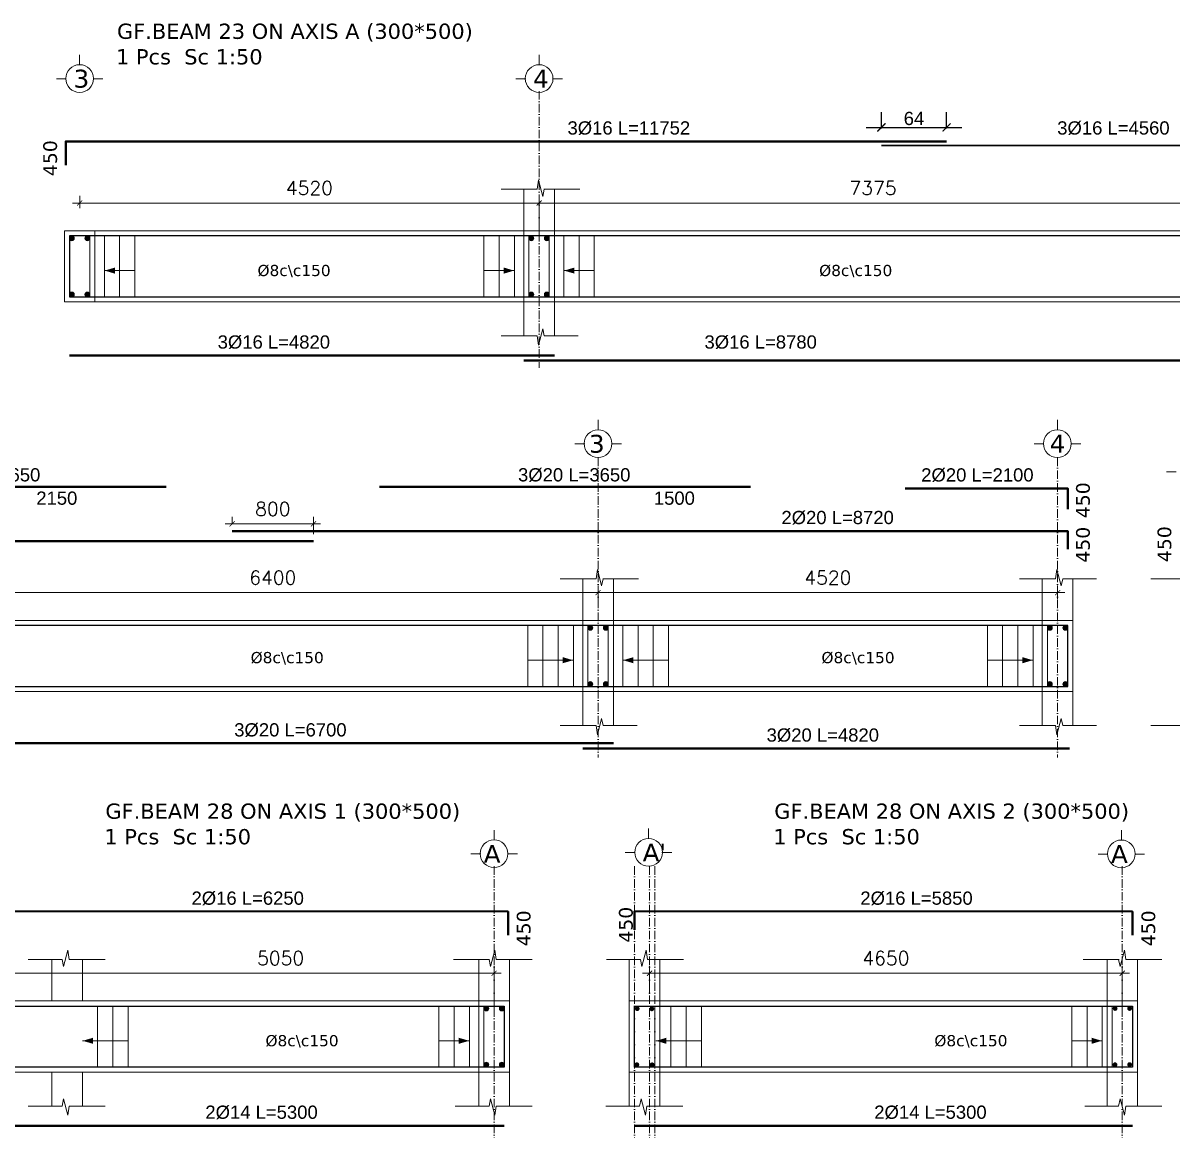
# Model space of a CAD drawing. Header units: inches. Extents: x -26151 to 62940, y -10194 to 246332.
# Drawn here: x 1785 to 2917, y 109910 to 111007 of the extents above; entities that cross this region are included whole.
import ezdxf

# ---------------------------------------------------------------- set-up
doc = ezdxf.new("R2010")
doc.units = ezdxf.units.IN
doc.header["$LTSCALE"] = 0.7
doc.header["$MEASUREMENT"] = 0
doc.linetypes.add('ACAD_ISO10W100', pattern=[18, 12, -3, 0, -3])
doc.layers.get('0').update_dxf_attribs({"lineweight": 13})
doc.layers.get('Defpoints').update_dxf_attribs({"lineweight": 5})
for name, color, linetype, lineweight in [('axis', 254, 'ACAD_ISO10W100', 9), ('BEAM FRAME', 5, 'Continuous', 18), ('COLUMN', 4, 'Continuous', 20), ('elevline', 30, 'Continuous', 20), ('FRAME 070', 5, 'Continuous', 60), ('hach', 9, 'Continuous', 9), ('hatch', 9, 'Continuous', 9), ('renforcment', 141, 'Continuous', 40), ('tex', 3, 'Continuous', 25), ('TEXT', 3, 'Continuous', 25), ('top rein. extension', 50, 'Continuous', 20), ('top renforcment', 7, 'Continuous', 40)]:
    doc.layers.add(name, color=color, linetype=linetype, lineweight=lineweight)
doc.styles.add('100', font='romans.shx', dxfattribs={"height": 13.5})
doc.styles.add('romanc', font='verdana.ttf', dxfattribs={"height": 250})
doc.styles.get("Standard").update_dxf_attribs({"font": 'arial.ttf', "height": 13})
doc.dimstyles.new('100', dxfattribs={"dimtxt": 13.5, "dimasz": 5, "dimexe": 7, "dimexo": 7, "dimgap": 8, "dimtad": 1, "dimdec": 0, "dimlfac": 10, "dimzin": 4, "dimdsep": 46, "dimtxsty": '100', "dimblk": 'ARCHTICK', "dimcen": 0.09, "dimdle": 7, "dimclrd": 1, "dimclre": 8, "dimclrt": 2, "dimadec": 0, "dimazin": 1, "dimtfac": 1, "dimtdec": 0, "dimtix": 1, "dimtofl": 0, "dimtmove": 0, "dimatfit": 3, "dimldrblk": 'ARCHTICK', "dimfxl": 0, "dimtolj": 1, "dimtzin": 0, "dimlwd": -1, "dimlwe": -1, "dimarcsym": 0})
doc.dimstyles.get("Standard").update_dxf_attribs({"dimtxt": 13, "dimasz": 5, "dimexe": 0.18, "dimexo": 0.0625, "dimgap": 6, "dimtad": 1, "dimdec": 0, "dimlfac": 10, "dimzin": 0, "dimdsep": 46, "dimtxsty": 'Standard', "dimblk": 'ARCHTICK', "dimcen": 0.09, "dimse1": 1, "dimse2": 1, "dimclrd": 1, "dimclre": 7, "dimclrt": 3, "dimadec": 0, "dimazin": 0, "dimtfac": 1, "dimtdec": 0, "dimtix": 1, "dimtofl": 0, "dimtmove": 0, "dimatfit": 3, "dimldrblk": 'ARCHTICK', "dimfxl": 0, "dimtolj": 1, "dimtzin": 0, "dimarcsym": 0})
doc.dimstyles.new('STANDARD$0', dxfattribs={"dimscale": 0, "dimtxt": 50, "dimasz": 8, "dimexe": 15, "dimexo": 0.0625, "dimgap": 2, "dimtad": 1, "dimdec": 0, "dimzin": 0, "dimdsep": 46, "dimtxsty": 'Standard', "dimblk1": 'ARCHTICK', "dimblk2": 'ARCHTICK', "dimsah": 1, "dimcen": 0.09, "dimdle": 15, "dimclrd": 3, "dimclre": 3, "dimclrt": 3, "dimazin": 0, "dimtfac": 1, "dimtdec": 0, "dimtofl": 0, "dimtmove": 1, "dimatfit": 3, "dimldrblk": 'ARCHTICK', "dimfxl": 0, "dimtolj": 1, "dimtzin": 0, "dimarcsym": 0})

# ---------------------------------------------------------------- blocks, each defined once
blk = doc.blocks.new('_ArchTick')
at = {"color": 0, "linetype": 'ByBlock', "lineweight": 0, "const_width": 0.15}
blk.add_lwpolyline([(-0.5, -0.5), (0.5, 0.5)], dxfattribs=at)
blk = doc.blocks.new('*D1894')
at = {"color": 1, "transparency": 16777216}
blk.add_line((2286, 110829.7), (3037.5, 110829.7), dxfattribs=at)
at = {"color": 8, "transparency": 16777216}
for p, q in [((2293, 110793.1), (2293, 110836.7)), ((3030.5, 110810.8), (3030.5, 110836.7))]:
    blk.add_line(p, q, dxfattribs=at)
at = {"layer": 'Defpoints', "color": 0, "transparency": 16777216}
for p in [(3030.5, 110829.7), (3030.5, 110803.8), (2293, 110786.1)]:
    blk.add_point(p, dxfattribs=at)
at = {"color": 1, "transparency": 16777216, "xscale": 5, "yscale": 5, "zscale": 5, "rotation": 180}
blk.add_blockref('_ArchTick', (2293, 110829.7), dxfattribs=at)
at = {"color": 1, "transparency": 16777216, "xscale": 5, "yscale": 5, "zscale": 5}
blk.add_blockref('_ArchTick', (3030.5, 110829.7), dxfattribs=at)
at = {"color": 2, "transparency": 16777216, "insert": (2621.4, 110844.5), "char_height": 13.5, "attachment_point": 5, "style": '100'}
blk.add_mtext('\\A1;7375', dxfattribs=at)
blk = doc.blocks.new('*D1895')
at = {"layer": 'Defpoints', "color": 0, "transparency": 16777216}
for p in [(1831, 110679.8, -13652.7), (2906.2, 110679.8, -37318.8), (2906.2, 110679.8)]:
    blk.add_point(p, dxfattribs=at)
at = {"layer": 'TEXT', "color": 3, "transparency": 16777216, "insert": (2510.9, 110692.8), "char_height": 13, "attachment_point": 5}
blk.add_mtext('\\A1;3%%C16 L=8780', dxfattribs=at)
blk = doc.blocks.new('*D1896')
at = {"layer": 'Defpoints', "color": 0, "transparency": 16777216}
for p in [(1613, 110890.3, 264.3), (1613, 110890.3), (2788.2, 110890.3, -440.4)]:
    blk.add_point(p, dxfattribs=at)
at = {"layer": 'TEXT', "color": 3, "transparency": 16777216, "insert": (2381.2, 110903.3), "char_height": 13, "attachment_point": 5}
blk.add_mtext('\\A1;3%%C16 L=11752', dxfattribs=at)
blk = doc.blocks.new('*D1897')
at = {"color": 1, "transparency": 16777216}
blk.add_line((2300, 110829.7), (1834, 110829.7), dxfattribs=at)
at = {"color": 8, "transparency": 16777216}
for p, q in [((1841, 110824.6), (1841, 110836.7)), ((2293, 110793.1), (2293, 110836.7))]:
    blk.add_line(p, q, dxfattribs=at)
at = {"layer": 'Defpoints', "color": 0, "transparency": 16777216}
for p in [(1841, 110829.7), (1841, 110817.6), (2293, 110786.1)]:
    blk.add_point(p, dxfattribs=at)
at = {"color": 1, "transparency": 16777216, "xscale": 5, "yscale": 5, "zscale": 5, "rotation": 180}
blk.add_blockref('_ArchTick', (1841, 110829.7), dxfattribs=at)
at = {"color": 1, "transparency": 16777216, "xscale": 5, "yscale": 5, "zscale": 5}
blk.add_blockref('_ArchTick', (2293, 110829.7), dxfattribs=at)
at = {"color": 2, "transparency": 16777216, "insert": (2067, 110844.5), "char_height": 13.5, "attachment_point": 5, "style": '100'}
blk.add_mtext('\\A1;4520', dxfattribs=at)
blk = doc.blocks.new('*D1898')
at = {"layer": 'Defpoints', "color": 0, "transparency": 16777216}
for p in [(1009, 110497.2, -218.4), (1009, 110497.2), (2058.9, 110497.2, -167.8)]:
    blk.add_point(p, dxfattribs=at)
at = {"layer": 'TEXT', "color": 3, "transparency": 16777216, "insert": (1477.2, 110510.2), "char_height": 13, "attachment_point": 5}
blk.add_mtext('\\A1;2%%C20 L=10600', dxfattribs=at)
blk = doc.blocks.new('*D1899')
at = {"color": 1, "transparency": 16777216}
blk.add_line((2344, 110446.6), (2810, 110446.6), dxfattribs=at)
at = {"color": 8, "transparency": 16777216}
for p, q in [((2351, 110440), (2351, 110453.6)), ((2803, 110440.6), (2803, 110453.6))]:
    blk.add_line(p, q, dxfattribs=at)
at = {"layer": 'Defpoints', "color": 0, "transparency": 16777216}
for p in [(2803, 110446.6), (2803, 110433.6), (2351, 110433)]:
    blk.add_point(p, dxfattribs=at)
at = {"color": 1, "transparency": 16777216, "xscale": 5, "yscale": 5, "zscale": 5, "rotation": 180}
blk.add_blockref('_ArchTick', (2351, 110446.6), dxfattribs=at)
at = {"color": 1, "transparency": 16777216, "xscale": 5, "yscale": 5, "zscale": 5}
blk.add_blockref('_ArchTick', (2803, 110446.6), dxfattribs=at)
at = {"color": 2, "transparency": 16777216, "insert": (2577, 110461.3), "char_height": 13.5, "attachment_point": 5, "style": '100'}
blk.add_mtext('\\A1;4520', dxfattribs=at)
blk = doc.blocks.new('*D1900')
at = {"layer": 'Defpoints', "color": 0, "transparency": 16777216}
for p in [(1977.9, 110507.2, -157.8), (1977.9, 110507.2), (2864, 110507.2, -218.5)]:
    blk.add_point(p, dxfattribs=at)
at = {"layer": 'TEXT', "color": 3, "transparency": 16777216, "insert": (2586.6, 110520.2), "char_height": 13, "attachment_point": 5}
blk.add_mtext('\\A1;2%%C20 L=8720', dxfattribs=at)
blk = doc.blocks.new('*D1937')
at = {"color": 1, "transparency": 16777216}
blk.add_line((2078, 110514.2), (1984, 110514.2), dxfattribs=at)
at = {"color": 8, "transparency": 16777216}
for p, q in [((1991, 110514.2), (1991, 110521.2)), ((2071, 110504.2), (2071, 110521.2))]:
    blk.add_line(p, q, dxfattribs=at)
at = {"layer": 'Defpoints', "color": 0, "transparency": 16777216}
for p in [(1991, 110514.2), (1991, 110507.2), (2071, 110497.2)]:
    blk.add_point(p, dxfattribs=at)
at = {"color": 1, "transparency": 16777216, "xscale": 5, "yscale": 5, "zscale": 5, "rotation": 180}
blk.add_blockref('_ArchTick', (1991, 110514.2), dxfattribs=at)
at = {"color": 1, "transparency": 16777216, "xscale": 5, "yscale": 5, "zscale": 5}
blk.add_blockref('_ArchTick', (2071, 110514.2), dxfattribs=at)
at = {"color": 2, "transparency": 16777216, "insert": (2031, 110528.9), "char_height": 13.5, "attachment_point": 5, "style": '100'}
blk.add_mtext('\\A1;800', dxfattribs=at)
blk = doc.blocks.new('*D1901')
at = {"color": 1, "transparency": 16777216}
blk.add_line((2358, 110446.6), (1704, 110446.6), dxfattribs=at)
at = {"color": 8, "transparency": 16777216}
for p, q in [((1711, 110437.7), (1711, 110453.6)), ((2351, 110440), (2351, 110453.6))]:
    blk.add_line(p, q, dxfattribs=at)
at = {"layer": 'Defpoints', "color": 0, "transparency": 16777216}
for p in [(1711, 110446.6), (1711, 110430.7), (2351, 110433)]:
    blk.add_point(p, dxfattribs=at)
at = {"color": 1, "transparency": 16777216, "xscale": 5, "yscale": 5, "zscale": 5, "rotation": 180}
blk.add_blockref('_ArchTick', (1711, 110446.6), dxfattribs=at)
at = {"color": 1, "transparency": 16777216, "xscale": 5, "yscale": 5, "zscale": 5}
blk.add_blockref('_ArchTick', (2351, 110446.6), dxfattribs=at)
at = {"color": 2, "transparency": 16777216, "insert": (2031, 110461.3), "char_height": 13.5, "attachment_point": 5, "style": '100'}
blk.add_mtext('\\A1;6400', dxfattribs=at)
blk = doc.blocks.new('*D1905')
at = {"layer": 'Defpoints', "color": 0, "transparency": 16777216}
for p in [(1701, 110298.4, -13652.7), (2361, 110298.4, -37100.9), (2361, 110298.4)]:
    blk.add_point(p, dxfattribs=at)
at = {"layer": 'TEXT', "color": 3, "transparency": 16777216, "insert": (2048.3, 110311.4), "char_height": 13, "attachment_point": 5}
blk.add_mtext('\\A1;3%%C20 L=6700', dxfattribs=at)
blk = doc.blocks.new('*D1907')
at = {"layer": 'Defpoints', "color": 0, "transparency": 16777216}
for p in [(2343, 110293.3, -13652.7), (2814.7, 110293.3, -37100.9), (2814.7, 110293.3)]:
    blk.add_point(p, dxfattribs=at)
at = {"layer": 'TEXT', "color": 3, "transparency": 16777216, "insert": (2572, 110306.3), "char_height": 13, "attachment_point": 5}
blk.add_mtext('\\A1;3%%C20 L=4820', dxfattribs=at)
blk = doc.blocks.new('*D1908')
at = {"layer": 'Defpoints', "color": 0, "transparency": 16777216}
for p in [(2653, 110549.1, -209.5), (2863, 110549.1, -218.4), (2863, 110549.1)]:
    blk.add_point(p, dxfattribs=at)
at = {"layer": 'TEXT', "color": 3, "transparency": 16777216, "insert": (2724.1, 110562.1), "char_height": 13, "attachment_point": 5}
blk.add_mtext('\\A1;2%%C20 L=2100', dxfattribs=at)
blk = doc.blocks.new('*D1909')
at = {"layer": 'Defpoints', "color": 0, "transparency": 16777216}
for p in [(1561, 110550.7, -203.1), (1561, 110549.2), (1926, 110550.7, -189.9)]:
    blk.add_point(p, dxfattribs=at)
at = {"layer": 'TEXT', "color": 3, "transparency": 16777216, "insert": (1747, 110562.2), "char_height": 13, "attachment_point": 5}
blk.add_mtext('\\A1;3%%C20 L=3650', dxfattribs=at)
blk = doc.blocks.new('*D1910')
at = {"layer": 'Defpoints', "color": 0, "transparency": 16777216}
for p in [(1711, 110549.2), (1926, 110549.2), (1926, 110526.8)]:
    blk.add_point(p, dxfattribs=at)
at = {"layer": 'TEXT', "color": 3, "transparency": 16777216, "insert": (1818.5, 110539.4), "char_height": 13, "attachment_point": 5}
blk.add_mtext('\\A1;2150', dxfattribs=at)
blk = doc.blocks.new('*D1911')
at = {"layer": 'Defpoints', "color": 0, "transparency": 16777216}
for p in [(2136, 110550.7, -203.1), (2136, 110549.2), (2501, 110550.7, -189.9)]:
    blk.add_point(p, dxfattribs=at)
at = {"layer": 'TEXT', "color": 3, "transparency": 16777216, "insert": (2327.5, 110562.2), "char_height": 13, "attachment_point": 5}
blk.add_mtext('\\A1;3%%C20 L=3650', dxfattribs=at)
blk = doc.blocks.new('*D1912')
at = {"layer": 'Defpoints', "color": 0, "transparency": 16777216}
for p in [(2351, 110549.2), (2501, 110549.2), (2501, 110526.8)]:
    blk.add_point(p, dxfattribs=at)
at = {"layer": 'TEXT', "color": 3, "transparency": 16777216, "insert": (2426, 110539.4), "char_height": 13, "attachment_point": 5}
blk.add_mtext('\\A1;1500', dxfattribs=at)
blk = doc.blocks.new('*D1919')
at = {"color": 1, "transparency": 16777216}
blk.add_line((2255.7, 110072.3), (1736.7, 110072.3), dxfattribs=at)
at = {"color": 8, "transparency": 16777216}
for p, q in [((1743.7, 110052), (1743.7, 110079.3)), ((2248.7, 110035.8), (2248.7, 110079.3))]:
    blk.add_line(p, q, dxfattribs=at)
at = {"layer": 'Defpoints', "color": 0, "transparency": 16777216}
for p in [(1743.7, 110072.3), (1743.7, 110045, 217.9), (2248.7, 110028.8)]:
    blk.add_point(p, dxfattribs=at)
at = {"color": 1, "transparency": 16777216, "xscale": 5, "yscale": 5, "zscale": 5, "rotation": 180}
blk.add_blockref('_ArchTick', (1743.7, 110072.3), dxfattribs=at)
at = {"color": 1, "transparency": 16777216, "xscale": 5, "yscale": 5, "zscale": 5}
blk.add_blockref('_ArchTick', (2248.7, 110072.3), dxfattribs=at)
at = {"color": 2, "transparency": 16777216, "insert": (2038.7, 110087.1), "char_height": 13.5, "attachment_point": 5, "style": '100'}
blk.add_mtext('\\A1;5050', dxfattribs=at)
blk = doc.blocks.new('*D1920')
at = {"layer": 'Defpoints', "color": 0, "transparency": 16777216}
for p in [(1820.7, 109922.4, -37318.8), (1820.7, 109922.4), (2255.7, 109922.4, -13870.6)]:
    blk.add_point(p, dxfattribs=at)
at = {"layer": 'TEXT', "color": 3, "transparency": 16777216, "insert": (2019.9, 109935.4), "char_height": 13, "attachment_point": 5}
blk.add_mtext('\\A1;2%%C14 L=5300', dxfattribs=at)
blk = doc.blocks.new('*D1921')
at = {"layer": 'Defpoints', "color": 0, "transparency": 16777216}
for p in [(1775.3, 110132.9, -440.4), (2305.3, 110132.9, 46.4), (2305.3, 110132.9)]:
    blk.add_point(p, dxfattribs=at)
at = {"layer": 'TEXT', "color": 3, "transparency": 16777216, "insert": (2006.3, 110145.9), "char_height": 13, "attachment_point": 5}
blk.add_mtext('\\A1;2%%C16 L=6250', dxfattribs=at)
blk = doc.blocks.new('*D1925')
at = {"layer": 'Defpoints', "color": 0, "transparency": 16777216}
for p in [(2693.7, 110904.1), (2629.7, 110869.3), (2693.7, 110873.4)]:
    blk.add_point(p, dxfattribs=at)
at = {"layer": 'hach', "color": 3, "lineweight": -2, "transparency": 16777216}
for p, q in [((2629.7, 110902.9), (2629.7, 110919.1)), ((2693.7, 110902.9), (2693.7, 110919.1)), ((2614.7, 110904.1), (2708.7, 110904.1))]:
    blk.add_line(p, q, dxfattribs=at)
at = {"layer": 'hach', "color": 3, "lineweight": -2, "transparency": 16777216, "xscale": 8, "yscale": 8, "zscale": 8, "rotation": 180}
blk.add_blockref('_ArchTick', (2629.7, 110904.1), dxfattribs=at)
at = {"layer": 'hach', "color": 3, "lineweight": -2, "transparency": 16777216, "xscale": 8, "yscale": 8, "zscale": 8}
blk.add_blockref('_ArchTick', (2693.7, 110904.1), dxfattribs=at)
at = {"layer": 'hach', "color": 3, "transparency": 16777216, "insert": (2661.7, 110912.8), "char_height": 13, "attachment_point": 5}
blk.add_mtext('\\A1;64', dxfattribs=at)
blk = doc.blocks.new('*D1926')
at = {"layer": 'Defpoints', "color": 0, "transparency": 16777216}
for p in [(2089.7, 110890.3, 264.3), (2089.7, 110890.3), (3264.9, 110890.3, -440.4)]:
    blk.add_point(p, dxfattribs=at)
at = {"layer": 'TEXT', "color": 3, "transparency": 16777216, "insert": (2857.9, 110903.3), "char_height": 13, "attachment_point": 5}
blk.add_mtext('\\A1;3%%C16 L=4560', dxfattribs=at)
blk = doc.blocks.new('*D1927')
at = {"layer": 'Defpoints', "color": 0, "transparency": 16777216}
for p in [(1352.1, 110679.8, -13652.7), (2427.3, 110679.8, -37318.8), (2427.3, 110679.8)]:
    blk.add_point(p, dxfattribs=at)
at = {"layer": 'TEXT', "color": 3, "transparency": 16777216, "insert": (2032, 110692.8), "char_height": 13, "attachment_point": 5}
blk.add_mtext('\\A1;3%%C16 L=4820', dxfattribs=at)
blk = doc.blocks.new('*D1928')
at = {"color": 1, "transparency": 16777216}
blk.add_line((2873.6, 110072.3), (2394.6, 110072.3), dxfattribs=at)
at = {"color": 8, "transparency": 16777216}
for p, q in [((2401.6, 110052), (2401.6, 110079.3)), ((2866.6, 110032.9), (2866.6, 110079.3))]:
    blk.add_line(p, q, dxfattribs=at)
at = {"layer": 'Defpoints', "color": 0, "transparency": 16777216}
for p in [(2401.6, 110072.3), (2401.6, 110045, 217.9), (2866.6, 110025.9)]:
    blk.add_point(p, dxfattribs=at)
at = {"color": 1, "transparency": 16777216, "xscale": 5, "yscale": 5, "zscale": 5, "rotation": 180}
blk.add_blockref('_ArchTick', (2401.6, 110072.3), dxfattribs=at)
at = {"color": 1, "transparency": 16777216, "xscale": 5, "yscale": 5, "zscale": 5}
blk.add_blockref('_ArchTick', (2866.6, 110072.3), dxfattribs=at)
at = {"color": 2, "transparency": 16777216, "insert": (2634.1, 110087.1), "char_height": 13.5, "attachment_point": 5, "style": '100'}
blk.add_mtext('\\A1;4650', dxfattribs=at)
blk = doc.blocks.new('*D1929')
at = {"layer": 'Defpoints', "color": 0, "transparency": 16777216}
for p in [(2478.6, 109922.4, -37318.8), (2478.6, 109922.4), (2913.6, 109922.4, -13870.6)]:
    blk.add_point(p, dxfattribs=at)
at = {"layer": 'TEXT', "color": 3, "transparency": 16777216, "insert": (2677.9, 109935.4), "char_height": 13, "attachment_point": 5}
blk.add_mtext('\\A1;2%%C14 L=5300', dxfattribs=at)
blk = doc.blocks.new('*D1930')
at = {"layer": 'Defpoints', "color": 0, "transparency": 16777216}
for p in [(2433.2, 110132.9, -440.4), (2963.2, 110132.9, 46.4), (2963.2, 110132.9)]:
    blk.add_point(p, dxfattribs=at)
at = {"layer": 'TEXT', "color": 3, "transparency": 16777216, "insert": (2664.2, 110145.9), "char_height": 13, "attachment_point": 5}
blk.add_mtext('\\A1;2%%C16 L=5850', dxfattribs=at)

msp = doc.modelspace()

# ---------------------------------------------------------------- hatches: boundary and pattern name
at = {"layer": 'elevline'}
for points in [[(1835.72, 110795.03, 1), (1830.96, 110795.03, 1)], [(1846.2, 110795.03, -1), (1850.96, 110795.03, -1)], [(2287.72, 110795.03, 1), (2282.96, 110795.03, 1)], [(2298.2, 110795.03, -1), (2302.96, 110795.03, -1)], [(1835.72, 110739.79, -1), (1830.96, 110739.79, -1)], [(1846.2, 110739.79, 1), (1850.96, 110739.79, 1)], [(2287.72, 110739.79, -1), (2282.96, 110739.79, -1)], [(2298.2, 110739.79, 1), (2302.96, 110739.79, 1)], [(2345.72, 110411.9, 1), (2340.96, 110411.9, 1)], [(2356.2, 110411.9, -1), (2360.96, 110411.9, -1)], [(2797.72, 110411.9, 1), (2792.96, 110411.9, 1)], [(2808.2, 110411.9, -1), (2812.96, 110411.9, -1)], [(2345.72, 110356.66, -1), (2340.96, 110356.66, -1)], [(2356.2, 110356.66, 1), (2360.96, 110356.66, 1)], [(2797.72, 110356.66, -1), (2792.96, 110356.66, -1)], [(2808.2, 110356.66, 1), (2812.96, 110356.66, 1)], [(2243.42, 110037.64, 1), (2238.66, 110037.64, 1)], [(2253.91, 110037.64, -1), (2258.66, 110037.64, -1)], [(2387.11, 110037.48, -1), (2391.86, 110037.48, -1)], [(2401.47, 110037.29, -1), (2406.23, 110037.29, -1)], [(2857.21, 110037.64, -1), (2861.97, 110037.64, -1)], [(2871.49, 110037.64, -1), (2876.24, 110037.64, -1)], [(2243.42, 109982.4, -1), (2238.66, 109982.4, -1)], [(2253.91, 109982.4, 1), (2258.66, 109982.4, 1)], [(2386.71, 109982.31, -1), (2391.47, 109982.31, -1)], [(2401.73, 109982.24, -1), (2406.49, 109982.24, -1)], [(2857.05, 109982.32, -1), (2861.81, 109982.32, -1)], [(2871.49, 109982.48, -1), (2876.24, 109982.48, -1)]]:
    msp.add_hatch(color=256, dxfattribs=at).paths.add_polyline_path(points)

# ---------------------------------------------------------------- linework, layer by layer
at = {"layer": 'axis'}
for p, q in [((2292.96, 110939.84), (2292.96, 110667.67)), ((2350.96, 110579.47), (2350.96, 110284.54)), ((2802.96, 110579.47), (2802.96, 110284.54)), ((2248.66, 110177.54, -97.06), (2248.66, 109910.28, -97.06)), ((2386.62, 110177.54, -97.06), (2386.62, 109910.28, -97.06)), ((2401.62, 110177.54, -97.06), (2401.62, 109910.28, -97.06)), ((2406.62, 110177.54, -97.06), (2406.62, 109910.28, -97.06)), ((2866.62, 110177.54, -97.06), (2866.62, 109910.28, -97.06))]:
    msp.add_line(p, q, dxfattribs=at)
at = {"layer": 'BEAM FRAME'}
for points, elevation in [([(1825.96, 110732.41), (3044.96, 110732.41), (3044.96, 110802.41), (1825.96, 110802.41)], 217.91), ([(1053.96, 110349.28), (2817.96, 110349.28), (2817.96, 110419.28), (1053.96, 110419.28)], 217.91), ([(2263.66, 109975.02), (1723.66, 109975.02), (1723.66, 110045.02), (2263.66, 110045.02)], 120.85), ([(2881.62, 109975.02), (2381.62, 109975.02), (2381.62, 110045.02), (2881.62, 110045.02)], 120.85)]:
    msp.add_lwpolyline(points, close=True, dxfattribs=dict(at, elevation=elevation))
at = {"layer": 'COLUMN', "lineweight": 20}
for p, q in [((2277.96, 110843.33, 217.91), (2277.96, 110802.41, 217.91)), ((2307.96, 110843.33, 217.91), (2307.96, 110802.41, 217.91)), ((2277.96, 110698.98, 217.91), (2277.96, 110732.41, 217.91)), ((2307.96, 110698.98, 217.91), (2307.96, 110732.41, 217.91)), ((2335.96, 110460.2, 217.91), (2335.96, 110419.28, 217.91)), ((2365.96, 110460.2, 217.91), (2365.96, 110419.28, 217.91)), ((2787.96, 110460.2, 217.91), (2787.96, 110419.28, 217.91)), ((2817.96, 110460.2, 217.91), (2817.96, 110419.28, 217.91)), ((2335.96, 110315.85, 217.91), (2335.96, 110349.28, 217.91)), ((2365.96, 110315.85, 217.91), (2365.96, 110349.28, 217.91)), ((2787.96, 110315.85, 217.91), (2787.96, 110349.28, 217.91)), ((2817.96, 110315.85, 217.91), (2817.96, 110349.28, 217.91)), ((1813.66, 110085.95, 120.85), (1813.66, 110045.02, 120.85)), ((1843.66, 110085.95, 120.85), (1843.66, 110045.02, 120.85)), ((2233.66, 110085.95, 120.85), (2233.66, 110045.02, 120.85)), ((2263.66, 110085.95, 120.85), (2263.66, 110045.02, 120.85)), ((2381.62, 110085.95, 120.85), (2381.62, 110045.02, 120.85)), ((2411.62, 110085.95, 120.85), (2411.62, 110045.02, 120.85)), ((2851.62, 110085.95, -97.06), (2851.62, 110045.02, -97.06)), ((2881.62, 110085.95, -97.06), (2881.62, 110045.02, -97.06)), ((1813.66, 109941.59, 120.85), (1813.66, 109975.02, 120.85)), ((1843.66, 109941.59, 120.85), (1843.66, 109975.02, 120.85)), ((2233.66, 109941.59, 120.85), (2233.66, 109975.02, 120.85)), ((2263.66, 109941.59, 120.85), (2263.66, 109975.02, 120.85)), ((2381.62, 109941.59, 120.85), (2381.62, 109975.02, 120.85)), ((2411.62, 109941.59, 120.85), (2411.62, 109975.02, 120.85)), ((2851.62, 109941.59, -97.06), (2851.62, 109975.02, -97.06)), ((2881.62, 109941.59, -97.06), (2881.62, 109975.02, -97.06))]:
    msp.add_line(p, q, dxfattribs=at)
at = {"layer": 'elevline'}
for p, q in [((1865.27, 110737.41), (1865.27, 110797.41)), ((1880.23, 110737.41), (1880.23, 110797.41)), ((1895.23, 110737.41), (1895.23, 110797.41)), ((2238.69, 110737.41), (2238.69, 110797.41)), ((2253.69, 110737.41), (2253.69, 110797.41)), ((2268.65, 110737.41), (2268.65, 110797.41)), ((2317.27, 110737.41), (2317.27, 110797.41)), ((2332.23, 110737.41), (2332.23, 110797.41)), ((2347.23, 110737.41), (2347.23, 110797.41)), ((2281.69, 110354.28), (2281.69, 110414.28)), ((2296.69, 110354.28), (2296.69, 110414.28)), ((2311.69, 110354.28), (2311.69, 110414.28)), ((2326.65, 110354.28), (2326.65, 110414.28)), ((2375.27, 110354.28), (2375.27, 110414.28)), ((2390.23, 110354.28), (2390.23, 110414.28)), ((2405.23, 110354.28), (2405.23, 110414.28)), ((2420.23, 110354.28), (2420.23, 110414.28)), ((2733.89, 110354.28), (2733.89, 110414.28)), ((2748.89, 110354.28), (2748.89, 110414.28)), ((2763.89, 110354.28), (2763.89, 110414.28)), ((2778.85, 110354.28), (2778.85, 110414.28)), ((2792.92, 110354.28), (2792.92, 110414.28)), ((1858.66, 109980.02, -97.06), (1858.66, 110040.02, -97.06)), ((1873.66, 109980.02, -97.06), (1873.66, 110040.02, -97.06)), ((1888.66, 109980.02, -97.06), (1888.66, 110040.02, -97.06)), ((2194.39, 109980.02, -97.06), (2194.39, 110040.02, -97.06)), ((2209.39, 109980.02, -97.06), (2209.39, 110040.02, -97.06)), ((2224.35, 109980.02, -97.06), (2224.35, 110040.02, -97.06)), ((2422.68, 109980.02, -97.06), (2422.68, 110040.02, -97.06)), ((2437.68, 109980.02, -97.06), (2437.68, 110040.02, -97.06)), ((2452.68, 109980.02, -97.06), (2452.68, 110040.02, -97.06)), ((2816.91, 109980.02, -97.06), (2816.91, 110040.02, -97.06)), ((2831.91, 109980.02, -97.06), (2831.91, 110040.02, -97.06)), ((2846.87, 109980.02, -97.06), (2846.87, 110040.02, -97.06))]:
    msp.add_line(p, q, dxfattribs=at)
for centre in [(1833.34, 110795.03), (1848.58, 110795.03), (2285.34, 110795.03), (2300.58, 110795.03), (1833.34, 110739.79), (1848.58, 110739.79), (2285.34, 110739.79), (2300.58, 110739.79), (2343.34, 110411.9), (2358.58, 110411.9), (2795.34, 110411.9), (2810.58, 110411.9), (2343.34, 110356.66), (2358.58, 110356.66), (2795.34, 110356.66), (2810.58, 110356.66), (2241.04, 110037.64, -97.06), (2256.28, 110037.64, -97.06), (2241.04, 109982.4, -97.06), (2256.28, 109982.4, -97.06)]:
    msp.add_circle(centre, 2.38, dxfattribs=at)
at = {"layer": 'FRAME 070', "lineweight": 20}
for p, q in [((2290.93, 110843.33, 217.91), (2292.28, 110852.34, 217.91)), ((2292.28, 110852.34, 217.91), (2296.46, 110836.26, 217.91)), ((2255.57, 110843.33, 217.91), (2290.93, 110843.33, 217.91)), ((2296.46, 110836.26, 217.91), (2297.97, 110843.33, 217.91)), ((2297.49, 110843.33, 217.91), (2332.85, 110843.33, 217.91)), ((2292.28, 110689.98, 217.91), (2296.46, 110706.06, 217.91)), ((2296.46, 110706.06, 217.91), (2297.97, 110698.98, 217.91)), ((2255.57, 110698.98, 217.91), (2290.93, 110698.98, 217.91)), ((2290.93, 110698.98, 217.91), (2292.28, 110689.98, 217.91)), ((2297.97, 110698.98, 217.91), (2331.36, 110698.98, 217.91)), ((2348.93, 110460.2, 217.91), (2350.28, 110469.21, 217.91)), ((2350.28, 110469.21, 217.91), (2354.46, 110453.13, 217.91)), ((2800.93, 110460.2, 217.91), (2802.28, 110469.21, 217.91)), ((2802.28, 110469.21, 217.91), (2806.46, 110453.13, 217.91)), ((2313.57, 110460.2, 217.91), (2348.93, 110460.2, 217.91)), ((2354.46, 110453.13, 217.91), (2355.97, 110460.2, 217.91)), ((2355.49, 110460.2, 217.91), (2390.85, 110460.2, 217.91)), ((2765.57, 110460.2, 217.91), (2800.93, 110460.2, 217.91)), ((2806.46, 110453.13, 217.91), (2807.97, 110460.2, 217.91)), ((2807.97, 110460.2, 217.91), (2841.36, 110460.2, 217.91)), ((2927.95, 110460.2, 217.91), (2894.56, 110460.2, 217.91)), ((2350.28, 110306.85, 217.91), (2354.46, 110322.93, 217.91)), ((2354.46, 110322.93, 217.91), (2355.97, 110315.85, 217.91)), ((2802.28, 110306.85, 217.91), (2806.46, 110322.93, 217.91)), ((2806.46, 110322.93, 217.91), (2807.97, 110315.85, 217.91)), ((2313.57, 110315.85, 217.91), (2348.93, 110315.85, 217.91)), ((2348.93, 110315.85, 217.91), (2350.28, 110306.85, 217.91)), ((2355.97, 110315.85, 217.91), (2389.36, 110315.85, 217.91)), ((2765.57, 110315.85, 217.91), (2800.93, 110315.85, 217.91)), ((2800.93, 110315.85, 217.91), (2802.28, 110306.85, 217.91)), ((2807.97, 110315.85, 217.91), (2841.36, 110315.85, 217.91)), ((2927.95, 110315.85, 217.91), (2894.56, 110315.85, 217.91)), ((1829.35, 110094.95, 120.85), (1825.16, 110078.87, 120.85)), ((1830.7, 110085.95, 120.85), (1829.35, 110094.95, 120.85)), ((2249.35, 110094.95, 120.85), (2245.16, 110078.87, 120.85)), ((2250.7, 110085.95, 120.85), (2249.35, 110094.95, 120.85)), ((2398.3, 110094.95, 120.85), (2394.12, 110078.87, 120.85)), ((2399.65, 110085.95, 120.85), (2398.3, 110094.95, 120.85)), ((2868.71, 110094.95, -97.06), (2864.53, 110078.87, -97.06)), ((2870.06, 110085.95, -97.06), (2868.71, 110094.95, -97.06)), ((1823.66, 110085.95, 120.85), (1790.27, 110085.95, 120.85)), ((1825.16, 110078.87, 120.85), (1823.66, 110085.95, 120.85)), ((1866.05, 110085.95, 120.85), (1830.7, 110085.95, 120.85)), ((2244.13, 110085.95, 120.85), (2208.78, 110085.95, 120.85)), ((2245.16, 110078.87, 120.85), (2243.66, 110085.95, 120.85)), ((2286.05, 110085.95, 120.85), (2250.7, 110085.95, 120.85)), ((2392.61, 110085.95, 120.85), (2359.22, 110085.95, 120.85)), ((2394.12, 110078.87, 120.85), (2392.61, 110085.95, 120.85)), ((2435.01, 110085.95, 120.85), (2399.65, 110085.95, 120.85)), ((2863.5, 110085.95, -97.06), (2828.15, 110085.95, -97.06)), ((2864.53, 110078.87, -97.06), (2863.02, 110085.95, -97.06)), ((2905.42, 110085.95, -97.06), (2870.06, 110085.95, -97.06)), ((1825.16, 109948.67, 120.85), (1823.66, 109941.59, 120.85)), ((1829.35, 109932.59, 120.85), (1825.16, 109948.67, 120.85)), ((2245.16, 109948.67, 120.85), (2243.66, 109941.59, 120.85)), ((2249.35, 109932.59, 120.85), (2245.16, 109948.67, 120.85)), ((2393.33, 109948.67, 120.85), (2391.82, 109941.59, 120.85)), ((2397.51, 109932.59, 120.85), (2393.33, 109948.67, 120.85)), ((2864.53, 109948.67, -97.06), (2863.02, 109941.59, -97.06)), ((2868.71, 109932.59, -97.06), (2864.53, 109948.67, -97.06)), ((1823.66, 109941.59, 120.85), (1790.27, 109941.59, 120.85)), ((1830.7, 109941.59, 120.85), (1829.35, 109932.59, 120.85)), ((1866.05, 109941.59, 120.85), (1830.7, 109941.59, 120.85)), ((2243.66, 109941.59, 120.85), (2210.27, 109941.59, 120.85)), ((2250.7, 109941.59, 120.85), (2249.35, 109932.59, 120.85)), ((2286.05, 109941.59, 120.85), (2250.7, 109941.59, 120.85)), ((2391.82, 109941.59, 120.85), (2358.43, 109941.59, 120.85)), ((2398.86, 109941.59, 120.85), (2397.51, 109932.59, 120.85)), ((2434.22, 109941.59, 120.85), (2398.86, 109941.59, 120.85)), ((2863.02, 109941.59, -97.06), (2829.63, 109941.59, -97.06)), ((2870.06, 109941.59, -97.06), (2868.71, 109932.59, -97.06)), ((2905.42, 109941.59, -97.06), (2870.06, 109941.59, -97.06))]:
    msp.add_line(p, q, dxfattribs=at)
at = {"layer": 'FRAME 070', "lineweight": 15}
for points in [[(1825.96, 110732.41), (1855.96, 110732.41), (1855.96, 110802.41), (1825.96, 110802.41)], [(2277.96, 110732.41), (2307.96, 110732.41), (2307.96, 110802.41), (2277.96, 110802.41)], [(2335.96, 110349.28), (2365.96, 110349.28), (2365.96, 110419.28), (2335.96, 110419.28)], [(2787.96, 110349.28), (2817.96, 110349.28), (2817.96, 110419.28), (2787.96, 110419.28)]]:
    msp.add_lwpolyline(points, close=True, dxfattribs=at)
at = {"layer": 'FRAME 070', "lineweight": 15, "elevation": -97.06}
for points in [[(2263.66, 109975.02), (2233.66, 109975.02), (2233.66, 110045.02), (2263.66, 110045.02)], [(2411.62, 109975.02), (2381.62, 109975.02), (2381.62, 110045.02), (2411.62, 110045.02)], [(2881.62, 109975.02), (2851.62, 109975.02), (2851.62, 110045.02), (2881.62, 110045.02)]]:
    msp.add_lwpolyline(points, close=True, dxfattribs=at)
at = {"layer": 'hach', "color": 0}
msp.add_line((2629.66, 110886.21), (3040.46, 110886.21), dxfattribs=at)
at = {"layer": 'hach', "color": 0, "lineweight": 30}
msp.add_lwpolyline([(2629.66, 110886.21), (3040.46, 110886.21), (3040.46, 110863.21)], dxfattribs=at)
at = {"layer": 'hach', "color": 0, "elevation": -97.06}
for points in [[(2406.62, 110040.02), (2386.62, 110040.02), (2386.62, 109979.9), (2406.62, 109979.9)], [(2856.62, 110040.02), (2876.62, 110040.02), (2876.62, 109980.02), (2856.62, 109980.02)]]:
    msp.add_lwpolyline(points, close=True, dxfattribs=at)
at = {"layer": 'hatch'}
for p, q in [((1840.96, 110975.45), (1840.96, 110965.71)), ((2292.96, 110975.45), (2292.96, 110965.71)), ((1818.04, 110951.97), (1827.77, 110951.97)), ((1863.88, 110951.97), (1854.15, 110951.97)), ((2270.04, 110951.97), (2279.77, 110951.97)), ((2315.88, 110951.97), (2306.15, 110951.97)), ((2350.96, 110616.44), (2350.96, 110606.71)), ((2802.76, 110616.44), (2802.76, 110606.71)), ((2328.04, 110592.97), (2337.77, 110592.97)), ((2373.88, 110592.97), (2364.15, 110592.97)), ((2779.84, 110592.97), (2789.57, 110592.97)), ((2825.68, 110592.97), (2815.95, 110592.97)), ((2910.04, 110565.3), (2919.77, 110565.3)), ((2248.66, 110213.15, -97.06), (2248.66, 110203.42, -97.06)), ((2400.63, 110214.52, -97.06), (2400.63, 110204.78, -97.06)), ((2865.69, 110213.03, -97.06), (2865.69, 110203.3, -97.06)), ((2225.74, 110189.68, -97.06), (2235.47, 110189.68, -97.06)), ((2271.59, 110189.68, -97.06), (2261.85, 110189.68, -97.06)), ((2377.7, 110191.04, -97.06), (2387.44, 110191.04, -97.06)), ((2423.55, 110191.04, -97.06), (2413.82, 110191.04, -97.06)), ((2842.77, 110189.55, -97.06), (2852.5, 110189.55, -97.06)), ((2888.62, 110189.55, -97.06), (2878.88, 110189.55, -97.06))]:
    msp.add_line(p, q, dxfattribs=at)
for centre in [(1840.96, 110952.09), (2292.96, 110952.09), (2350.96, 110593.09), (2802.76, 110593.09), (2248.66, 110189.8, -97.06), (2400.63, 110191.16, -97.06), (2865.69, 110189.68, -97.06)]:
    msp.add_circle(centre, 13.62, dxfattribs=at)
at = {"layer": 'renforcment', "lineweight": -2}
for points, elevation in [([(1830.96, 110737.41), (3040.46, 110737.41), (3040.46, 110797.36), (1830.96, 110797.41)], 217.91), ([(1058.96, 110354.28), (2812.96, 110354.28), (2812.96, 110414.28), (1058.96, 110414.28)], 217.91), ([(2258.66, 109980.02), (1728.66, 109979.9), (1728.66, 110040.02), (2258.66, 110040.02)], 120.85), ([(2876.62, 109980.02), (2386.62, 109979.9), (2386.62, 110040.02), (2876.62, 110040.02)], 120.85)]:
    msp.add_lwpolyline(points, close=True, dxfattribs=dict(at, elevation=elevation))
at = {"layer": 'top rein. extension'}
for p, q in [((1865.27, 110763.25), (1895.23, 110763.25)), ((2268.65, 110763.25), (2238.69, 110763.25)), ((2317.27, 110763.25), (2347.23, 110763.25)), ((2326.65, 110380.12), (2281.69, 110380.12)), ((2375.27, 110380.12), (2420.23, 110380.12)), ((2778.85, 110380.12), (2733.89, 110380.12)), ((1843.7, 110005.86, -97.06), (1888.66, 110005.86, -97.06)), ((2224.35, 110005.86, -97.06), (2194.39, 110005.86, -97.06)), ((2407.72, 110005.86, -97.06), (2452.68, 110005.86, -97.06)), ((2846.87, 110005.86, -97.06), (2816.91, 110005.86, -97.06))]:
    msp.add_line(p, q, dxfattribs=at)
for points in [[(1875.75, 110766.25), (1865.62, 110763.25), (1875.75, 110760.25)], [(2258.17, 110766.25), (2268.3, 110763.25), (2258.17, 110760.25)], [(2327.75, 110766.25), (2317.62, 110763.25), (2327.75, 110760.25)], [(2316.17, 110383.12), (2326.3, 110380.12), (2316.17, 110377.12)], [(2385.75, 110383.12), (2375.62, 110380.12), (2385.75, 110377.12)], [(2768.37, 110383.12), (2778.5, 110380.12), (2768.37, 110377.12)], [(1854.18, 110008.86, -97.06), (1844.05, 110005.86, -97.06), (1854.18, 110002.86, -97.06)], [(2213.88, 110008.86, -97.06), (2224, 110005.86, -97.06), (2213.88, 110002.86, -97.06)], [(2418.19, 110008.86, -97.06), (2408.06, 110005.86, -97.06), (2418.19, 110002.86, -97.06)], [(2836.39, 110008.86, -97.06), (2846.52, 110005.86, -97.06), (2836.39, 110002.86, -97.06)]]:
    msp.add_solid(points, dxfattribs=at)
at = {"layer": 'top renforcment'}
for p, q in [((2307.96, 110679.75, -96.67), (1830.96, 110679.75)), ((3040.46, 110674.75, -245.12), (2277.96, 110674.75, -90.59)), ((2365.96, 110298.4), (1695.96, 110298.4)), ((2814.66, 110293.28), (2335.96, 110293.28)), ((1728.66, 109922.37, -314.97), (2258.66, 109922.37, -314.97)), ((2386.62, 109922.37, -314.97), (2876.62, 109922.37, -314.97))]:
    msp.add_line(p, q, dxfattribs=at)
for points in [[(1827.26, 110867.01), (1827.26, 110890.28), (2693.66, 110890.28)], [(1560.96, 110550.72), (1925.96, 110550.72)], [(2135.96, 110550.72), (2500.96, 110550.72)], [(2812.96, 110528.79), (2812.96, 110549.06), (2652.96, 110549.06)], [(1990.96, 110507.15), (2812.96, 110507.15), (2812.96, 110489.26)], [(1058.96, 110476.88), (1058.96, 110497.15), (2070.96, 110497.15)]]:
    msp.add_lwpolyline(points, dxfattribs=at)
at = {"layer": 'top renforcment', "lineweight": 15}
for points in [[(1830.96, 110737.41), (1850.96, 110737.41), (1850.96, 110797.41), (1830.96, 110797.41)], [(2282.96, 110737.41), (2302.96, 110737.41), (2302.96, 110797.41), (2282.96, 110797.41)], [(2340.96, 110354.28), (2360.96, 110354.28), (2360.96, 110414.28), (2340.96, 110414.28)], [(2792.96, 110354.28), (2812.96, 110354.28), (2812.96, 110414.28), (2792.96, 110414.28)]]:
    msp.add_lwpolyline(points, close=True, dxfattribs=at)
at = {"layer": 'top renforcment', "elevation": -97.06}
for points in [[(2262.36, 110109.62), (2262.36, 110132.9), (1728.66, 110133.22), (1728.66, 110115.07)], [(2876.62, 110109.62), (2876.62, 110132.9), (2386.62, 110133.22), (2386.62, 110115.07)]]:
    msp.add_lwpolyline(points, dxfattribs=at)
at = {"layer": 'top renforcment', "lineweight": 15, "elevation": -97.06}
msp.add_lwpolyline([(2258.66, 109980.02), (2238.66, 109980.02), (2238.66, 110040.02), (2258.66, 110040.02)], close=True, dxfattribs=at)

# ---------------------------------------------------------------- texts
at = {"layer": 'tex', "style": 'romanc'}
for p in [(2015.91, 110757.88, -33436.19), (2568.4, 110757.88, -33436.19), (2009.15, 110377.21, -33436.19), (2570.68, 110377.21, -33436.19), (2023.75, 110000.49, -33533.25), (2681.71, 110000.49, -33533.25)]:
    msp.add_text('%%C8c\\c150', height=11, dxfattribs=at).set_placement(p)
at = {"layer": 'TEXT', "style": 'romanc'}
for s, height, p in [('GF.BEAM 23 ON AXIS A (300*500)', 15, (1877.72, 110991.11)), ('1 Pcs  Sc 1:50 ', 15, (1876.7, 110966.02)), ('3', 17.6, (1835.04, 110943.17)), ('4', 17.6, (2287.04, 110943.17)), ('3', 17.6, (2342.02, 110584.17)), ('4', 17.6, (2795.16, 110584.17)), ('GF.BEAM 28 ON AXIS 1 (300*500)', 15, (1866.29, 110224.18, -97.06)), ('GF.BEAM 28 ON AXIS 2 (300*500)', 15, (2524.25, 110224.18, -97.06)), ('1 Pcs  Sc 1:50 ', 15, (1865.27, 110199.08, -97.06)), ('1 Pcs  Sc 1:50 ', 15, (2523.23, 110199.08, -97.06)), ('A', 17.6, (2238.49, 110180.88, -97.06)), ("A'", 17.6, (2394.79, 110182.24, -97.06)), ('A', 17.6, (2855.52, 110180.76, -97.06))]:
    msp.add_text(s, height=height, dxfattribs=at).set_placement(p)
for p in [(1818.68, 110856.13, -72739.24), (2834.64, 110519.73, -73175.05), (2834.64, 110475.98, -73175.05), (2914.78, 110476.55, -73392.95), (2284.45, 110098.74, -73054.2), (2385, 110102.3, -73490.01), (2898.98, 110098.74, -73054.2)]:
    msp.add_text('450', height=13.5, rotation=90, dxfattribs=at).set_placement(p)

# ---------------------------------------------------------------- dimensions: what is measured, and where the dimension line sits
for base, p1, p2, picture, middle in [((1840.96, 110829.7), (2292.96, 110786.15), (1840.96, 110817.62), '*D1897', (2066.96, 110829.7)), ((1710.96, 110446.57), (2350.96, 110432.98), (1710.96, 110430.66), '*D1901', (2030.96, 110446.57)), ((1743.66, 110072.32, -97.06), (2248.66, 110028.76, -97.06), (1743.66, 110045.02, 120.85), '*D1919', (2038.66, 110072.32, -97.06)), ((2401.62, 110072.32, -97.06), (2866.62, 110025.86, -97.06), (2401.62, 110045.02, 120.85), '*D1928', (2634.12, 110072.32, -97.06))]:
    dim = msp.add_linear_dim(base=base, p1=p1, p2=p2, angle=180, dimstyle='100')
    dim.commit()
    dim.dimension.update_dxf_attribs({"geometry": picture, "text_midpoint": middle, "dimtype": 160})
for base, p1, p2, picture, middle in [((3030.46, 110829.7), (2292.96, 110786.15), (3030.46, 110803.75), '*D1894', (2621.36, 110829.7)), ((2802.96, 110446.57), (2350.96, 110432.98), (2802.96, 110433.58), '*D1899', (2576.96, 110446.57))]:
    dim = msp.add_linear_dim(base=base, p1=p1, p2=p2, dimstyle='100')
    dim.commit()
    dim.dimension.update_dxf_attribs({"geometry": picture, "text_midpoint": middle, "dimtype": 160})
dim = msp.add_linear_dim(base=(1990.96, 110514.15), p1=(2070.96, 110497.15), p2=(1990.96, 110507.15), dimstyle='100')
dim.commit()
dim.dimension.update_dxf_attribs({"geometry": '*D1937', "text_midpoint": (2030.96, 110528.9)})
at = {"layer": 'hach', "color": 0}
dim = msp.add_linear_dim(base=(2693.66, 110904.13), p1=(2629.66, 110869.29), p2=(2693.66, 110873.36), dimstyle='STANDARD$0', override={"dimscale": 1, "dimfxl": 1.25}, dxfattribs=at)
dim.commit()
dim.dimension.update_dxf_attribs({"geometry": '*D1925', "text_midpoint": (2661.66, 110912.77)})
at = {"layer": 'TEXT'}
for base, p1, p2, angle, text, picture, middle in [((1612.97, 110890.28), (2788.17, 110890.28, -440.37), (1612.97, 110890.28, 264.29), 180, '3%%C16 L=<>', '*D1896', (2381.17, 110890.28)), ((2089.67, 110890.28), (3264.87, 110890.28, -440.37), (2089.67, 110890.28, 264.29), 180, '3%%C16 L=4560', '*D1926', (2857.87, 110890.28)), ((2427.26, 110679.75, 12366.96), (1352.06, 110679.75, -1285.72), (2427.26, 110679.75, -24951.83), 0, '3%%C16 L=4820', '*D1927', (2032, 110679.75, 12366.96)), ((2906.16, 110679.75, 12366.96), (1830.96, 110679.75, -1285.72), (2906.16, 110679.75, -24951.83), 0, '3%%C16 L=8780', '*D1895', (2510.9, 110679.75, 12366.96)), ((1560.96, 110549.17), (1925.96, 110550.72, -189.88), (1560.96, 110550.72, -203.15), 180, '3%%C20 L=<>', '*D1909', (1747.01, 110549.17)), ((2135.96, 110549.17), (2500.96, 110550.72, -189.88), (2135.96, 110550.72, -203.15), 180, '3%%C20 L=<>', '*D1911', (2327.45, 110549.17)), ((2862.96, 110549.06), (2652.96, 110549.06, -209.54), (2862.96, 110549.06, -218.39), 0, '2%%C20 L=<>', '*D1908', (2724.06, 110549.06)), ((1977.93, 110507.15), (2863.96, 110507.15, -218.54), (1977.93, 110507.15, -157.78), 180, '2%%C20 L=8720', '*D1900', (2586.59, 110507.15)), ((1008.96, 110497.15), (2058.93, 110497.15, -167.76), (1008.96, 110497.15, -218.39), 180, '2%%C20 L=10600', '*D1898', (1477.22, 110497.15)), ((2360.96, 110298.4, 12366.96), (1700.96, 110298.4, -1285.72), (2360.96, 110298.4, -24733.92), 0, '3%%C20 L=6700', '*D1905', (2048.35, 110298.4, 12366.96)), ((2814.66, 110293.28, 12366.96), (2342.96, 110293.28, -1285.72), (2814.66, 110293.28, -24733.92), 0, '3%%C20 L=4820', '*D1907', (2572.01, 110293.28, 12366.96)), ((2305.26, 110132.9, -97.06), (1775.26, 110132.9, -537.43), (2305.26, 110132.9, -50.67), 0, '2%%C16 L=6250', '*D1921', (2006.27, 110132.9, -97.06)), ((2963.22, 110132.9, -97.06), (2433.22, 110132.9, -537.43), (2963.22, 110132.9, -50.67), 0, '2%%C16 L=5850', '*D1930', (2664.23, 110132.9, -97.06)), ((1820.66, 109922.37, 12269.9), (2255.66, 109922.37, -1600.69), (1820.66, 109922.37, -25048.89), 180, '2%%C14 L=5300', '*D1920', (2019.92, 109922.37, 12269.9)), ((2478.62, 109922.37, 12269.9), (2913.62, 109922.37, -1600.69), (2478.62, 109922.37, -25048.89), 180, '2%%C14 L=5300', '*D1929', (2677.88, 109922.37, 12269.9))]:
    dim = msp.add_linear_dim(base=base, p1=p1, p2=p2, angle=angle, text=text, dimstyle='Standard', override={"dimsd1": 1, "dimsd2": 1, "dimfxl": 0.1, "dimfxlon": 1}, dxfattribs=at)
    dim.commit()
    dim.dimension.update_dxf_attribs({"geometry": picture, "text_midpoint": middle, "dimtype": 161})
for base, p1, p2, picture, middle in [((1925.96, 110526.76), (1710.96, 110549.16), (1925.96, 110549.16), '*D1910', (1818.46, 110539.4)), ((2500.96, 110526.76), (2350.96, 110549.16), (2500.96, 110549.16), '*D1912', (2425.96, 110539.4))]:
    dim = msp.add_linear_dim(base=base, p1=p1, p2=p2, dimstyle='Standard', override={"dimsd1": 1, "dimsd2": 1, "dimfxl": 0.1, "dimfxlon": 1}, dxfattribs=at)
    dim.commit()
    dim.dimension.update_dxf_attribs({"geometry": picture, "text_midpoint": middle})

doc.saveas('drawing.dxf')
